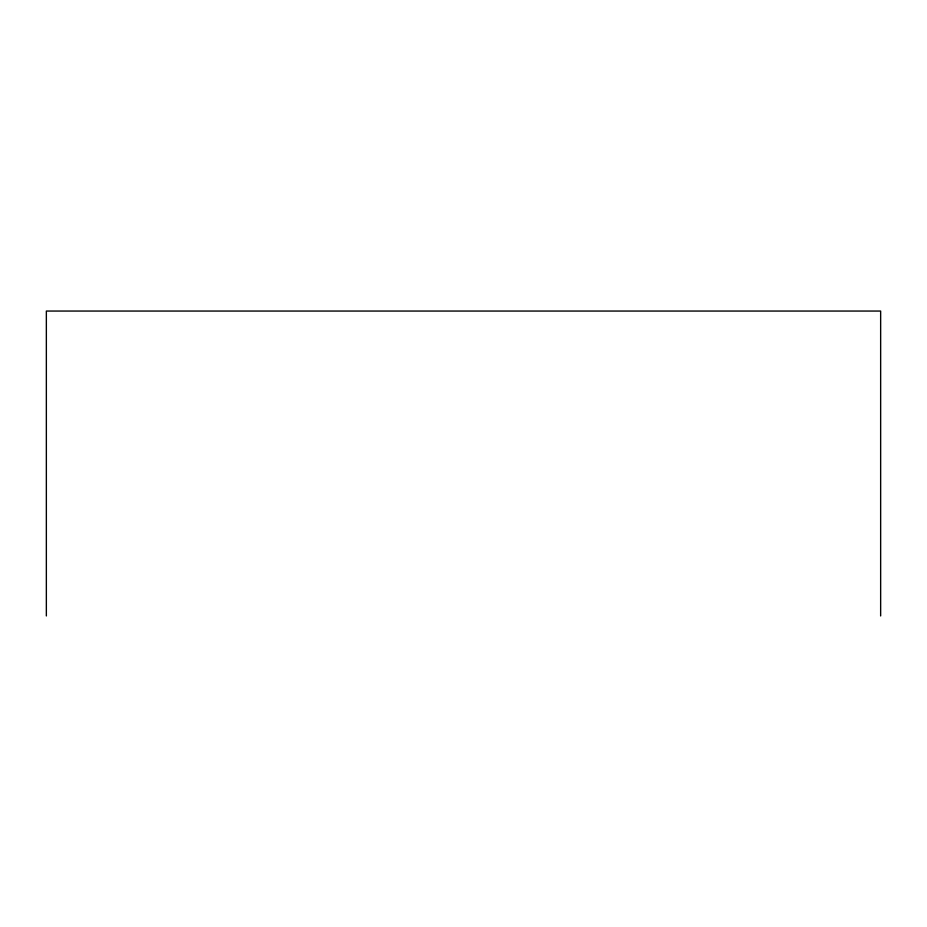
<?xml version="1.0" encoding="UTF-8"?>
<svg xmlns="http://www.w3.org/2000/svg" width="927" height="927" viewBox="0 0 927 927"><rect width="100%" height="100%" fill="white"/><g stroke="black" fill="none" stroke-linecap="round" stroke-linejoin="round"><path stroke-width="1.39" d="M880.65 615.945L880.65 311.055L46.35 311.055L46.35 615.945"/></g></svg>
